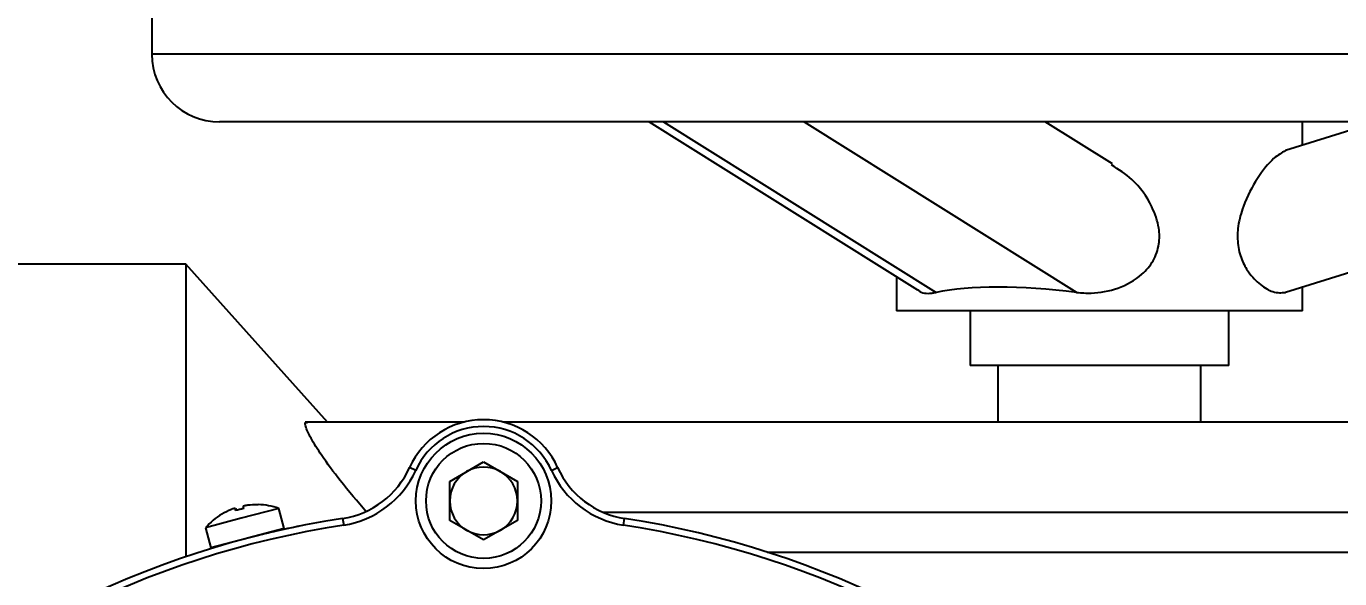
# Model space of a CAD drawing. Header units: millimetres. Extents: x 2749 to 2906, y 1537 to 1648.
# Drawn here: x 2789.11 to 2798.82, y 1626.88 to 1630.96 of the extents above; entities that cross this region are included whole.
import ezdxf

# ---------------------------------------------------------------- set-up
doc = ezdxf.new("R2010")
doc.units = ezdxf.units.MM
doc.layers.add('标注层', color=4, linetype='Continuous', lineweight=25)
doc.styles.get("Standard").update_dxf_attribs({"font": 'arial.ttf'})
doc.dimstyles.new('ISO-25', dxfattribs={"dimtxt": 2.5, "dimasz": 2.5, "dimexe": 1.25, "dimexo": 0.625, "dimtad": 1, "dimtxsty": 'Standard', "dimcen": 2.5, "dimadec": 0, "dimazin": 0, "dimtfac": 1, "dimtmove": 0, "dimatfit": 3, "dimfxl": 0, "dimarcsym": 0})

# ---------------------------------------------------------------- blocks, each defined once
blk = doc.blocks.new('*D11')
at = {"layer": 'Defpoints', "color": 0, "transparency": 16777216}
for p in [(2804.2933, 1636.02), (2804.2933, 1621.415), (2774.3933, 1620.9836)]:
    blk.add_point(p, dxfattribs=at)
at = {"layer": '标注层', "color": 0, "lineweight": -2, "transparency": 16777216}
for p, q in [((2774.3933, 1620.9836), (2774.3933, 1638.02)), ((2804.2933, 1621.415), (2804.2933, 1638.02)), ((2778.4733, 1636.02), (2800.2133, 1636.02))]:
    blk.add_line(p, q, dxfattribs=at)
at = {"layer": '标注层', "color": 0, "transparency": 16777216}
for points in [[(2778.4733, 1636.7), (2778.4733, 1635.34), (2774.3933, 1636.02)], [(2800.2133, 1636.7), (2800.2133, 1635.34), (2804.2933, 1636.02)]]:
    blk.add_solid(points, dxfattribs=at)
at = {"layer": '标注层', "color": 0, "transparency": 16777216, "insert": (2789.3433, 1639.3322), "char_height": 3.5, "attachment_point": 5}
blk.add_mtext('300', dxfattribs=at)
blk = doc.blocks.new('*D17')
at = {"layer": 'Defpoints', "color": 0, "transparency": 16777216}
for p in [(2814.8815, 1635.9828), (2804.2933, 1632.5543), (2814.8815, 1619.0984)]:
    blk.add_point(p, dxfattribs=at)
at = {"layer": '标注层', "color": 0, "lineweight": -2, "transparency": 16777216}
for p, q in [((2804.2933, 1632.5543), (2804.2933, 1637.9828)), ((2814.8815, 1619.0984), (2814.8815, 1637.9828)), ((2800.2133, 1635.9828), (2796.1333, 1635.9828)), ((2804.2933, 1635.9828), (2814.8815, 1635.9828)), ((2818.9615, 1635.9828), (2823.0415, 1635.9828))]:
    blk.add_line(p, q, dxfattribs=at)
at = {"layer": '标注层', "color": 0, "transparency": 16777216}
for points in [[(2800.2133, 1636.6628), (2800.2133, 1635.3028), (2804.2933, 1635.9828)], [(2818.9615, 1636.6628), (2818.9615, 1635.3028), (2814.8815, 1635.9828)]]:
    blk.add_solid(points, dxfattribs=at)
at = {"layer": '标注层', "color": 0, "transparency": 16777216, "insert": (2809.5874, 1639.2867), "char_height": 3.5, "attachment_point": 5}
blk.add_mtext('75', dxfattribs=at)

msp = doc.modelspace()

# ---------------------------------------------------------------- linework, layer by layer
at = {"color": 7, "linetype": 'Continuous', "lineweight": 25}
for p, q in [((2790.0433, 1631.4543), (2790.0433, 1630.7543)), ((2804.0433, 1630.7543), (2790.0433, 1630.7543)), ((2803.5433, 1630.2543), (2790.5433, 1630.2543)), ((2793.7176, 1630.2543), (2795.6997, 1629.0142)), ((2793.823, 1630.2543), (2795.8363, 1628.9946)), ((2794.8622, 1630.2543), (2796.8755, 1628.9946)), ((2797.1384, 1629.9438), (2796.6421, 1630.2543)), ((2802.4447, 1630.2543), (2798.4181, 1628.9946)), ((2799.0955, 1630.2543), (2798.4181, 1630.0424)), ((2798.5433, 1630.0816), (2798.5433, 1630.2543)), ((2790.2933, 1629.2043), (2786.9933, 1629.2043)), ((2791.3413, 1628.0372), (2790.2933, 1629.2043)), ((2790.2933, 1629.2043), (2790.2933, 1627.0414)), ((2795.5433, 1629.112), (2795.5433, 1628.8592)), ((2798.5433, 1628.8592), (2798.5433, 1629.0338)), ((2798.5433, 1628.8592), (2795.5433, 1628.8592)), ((2796.0872, 1628.8592), (2796.0872, 1628.4543)), ((2797.9994, 1628.4543), (2797.9994, 1628.8592)), ((2797.9994, 1628.4543), (2796.0872, 1628.4543)), ((2796.2933, 1628.4543), (2796.2933, 1628.0372)), ((2797.7933, 1628.0372), (2797.7933, 1628.4543)), ((2792.3511, 1628.0372), (2791.1763, 1628.0372)), ((2800.6933, 1628.0372), (2792.6355, 1628.0372)), ((2791.9917, 1627.68), (2791.9461, 1627.7005)), ((2792.2433, 1627.5987), (2792.4933, 1627.743)), ((2792.4933, 1627.743), (2792.7433, 1627.5987)), ((2792.9949, 1627.68), (2793.0405, 1627.7005)), ((2792.2433, 1627.31), (2792.2433, 1627.5987)), ((2792.7433, 1627.5987), (2792.7433, 1627.31)), ((2790.6629, 1627.383), (2790.6588, 1627.3984)), ((2790.6629, 1627.383), (2790.6589, 1627.3983)), ((2790.6618, 1627.3991), (2790.6657, 1627.3839)), ((2790.9808, 1627.399), (2790.7032, 1627.326)), ((2790.748, 1627.4218), (2790.7481, 1627.4216)), ((2791.02, 1627.2499), (2790.9808, 1627.399)), ((2790.7032, 1627.326), (2790.4392, 1627.2565)), ((2791.4521, 1627.3247), (2791.4597, 1627.2753)), ((2792.4933, 1627.1657), (2792.2433, 1627.31)), ((2792.7433, 1627.31), (2792.4933, 1627.1657)), ((2793.3725, 1627.3718), (2800.6933, 1627.3718)), ((2793.5268, 1627.2753), (2793.5344, 1627.3247)), ((2790.4392, 1627.2565), (2790.4785, 1627.1073)), ((2791.02, 1627.2499), (2790.7493, 1627.1786)), ((2790.8947, 1627.2152), (2790.8943, 1627.2168)), ((2790.7425, 1627.1768), (2790.4785, 1627.1073)), ((2790.6042, 1627.1404), (2790.6046, 1627.1388)), ((2794.5872, 1627.0764), (2800.6933, 1627.0764))]:
    msp.add_line(p, q, dxfattribs=at)
at = {"color": 7, "linetype": 'Continuous', "lineweight": 25, "flags": 128}
msp.add_lwpolyline([(2790.559, 1627.3556), (2790.5589, 1627.3559), (2790.5589, 1627.3562), (2790.5589, 1627.3563), (2790.5591, 1627.3564), (2790.5593, 1627.3564), (2790.5596, 1627.3564), (2790.56, 1627.3562), (2790.5605, 1627.356)], dxfattribs=at)
at = {"color": 7, "linetype": 'Continuous', "lineweight": 25}
for radius in [0.5, 0.425]:
    msp.add_circle((2792.4933, 1627.4543), radius, dxfattribs=at)
for centre, radius, start, end in [((2790.5433, 1630.7543), 0.5, 180, 270), ((2792.4933, 1627.4543), 0.6, 24.22304, 155.77696), ((2792.4933, 1627.4543), 0.55, 24.22304, 155.77696), ((2791.3533, 1627.9672), 0.65, 278.74241, 335.77696), ((2791.3533, 1627.9672), 0.7, 278.74241, 335.77696), ((2792.4933, 1627.4543), 0.25, 120, 180), ((2792.4933, 1627.4543), 0.25, 60, 120), ((2792.4933, 1627.4543), 0.25, 0, 60), ((2793.6332, 1627.9672), 0.7, 204.22304, 261.25759), ((2793.6332, 1627.9672), 0.65, 204.22304, 261.25759), ((2790.8147, 1626.9273), 0.4988, 111.65678, 120.83132), ((2790.8147, 1627.4114), 0.1564, 184.81162, 190.68345), ((2790.8324, 1626.8493), 0.5599, 101.67976, 107.82024), ((2790.5197, 1627.3337), 0.1564, 18.81655, 24.68838), ((2790.8389, 1626.8517), 0.5593, 101.67806, 105.10516), ((2790.8727, 1627.4267), 0.1564, 184.81162, 190.68345), ((2790.8147, 1626.9273), 0.4988, 88.66868, 97.84322), ((2790.8161, 1626.9276), 0.4988, 88.66868, 97.84322), ((2790.8281, 1627.4252), 0.00197, 113.60668, 158.92572), ((2790.8155, 1626.9272), 0.5, 70.6942, 88.64347), ((2792.4933, 1627.4543), 0.25, 180, 240), ((2792.4933, 1627.4543), 0.25, 300, 0), ((2792.4933, 1620.5543), 6.85, 98.74241, 171.25759), ((2790.8155, 1626.9272), 0.5, 120.85653, 138.8058), ((2792.4933, 1620.5543), 6.85, 8.74241, 81.25759), ((2792.4933, 1620.5543), 6.8, 98.74241, 171.25759), ((2792.4933, 1627.4543), 0.25, 240, 300), ((2792.4933, 1620.5543), 6.8, 8.74241, 81.25759)]:
    msp.add_arc(centre, radius, start, end, dxfattribs=at)
msp.add_ellipse((2797.0433, 1628.5645), major_axis=(1.4985, -0.2525), ratio=0.263979, start_param=1.727323, end_param=2.550356, dxfattribs=at)
for points, knots in [([(2798.4181, 1630.0424), (2798.3893, 1630.0265), (2798.3242, 1629.9904), (2798.208, 1629.8431), (2798.1123, 1629.6664), (2798.0646, 1629.4953), (2798.0598, 1629.3565), (2798.0895, 1629.2374), (2798.15, 1629.1297), (2798.2328, 1629.046), (2798.333, 1628.9879), (2798.3879, 1628.9922), (2798.4181, 1628.9946)], [0, 0, 0, 0, 0.113025, 0.255911, 0.40155, 0.489471, 0.56041, 0.631706, 0.696388, 0.789571, 0.884591, 1, 1, 1, 1]), ([(2796.8755, 1628.9946), (2796.9108, 1628.9919), (2797.0129, 1628.9842), (2797.1847, 1629.0182), (2797.3443, 1629.1054), (2797.446, 1629.2249), (2797.4885, 1629.3464), (2797.4862, 1629.4872), (2797.4259, 1629.6566), (2797.308, 1629.8243), (2797.1852, 1629.9034), (2797.1333, 1629.9368)], [0, 0, 0, 0, 0.071045, 0.205731, 0.343576, 0.431031, 0.519032, 0.596291, 0.708491, 0.876767, 1, 1, 1, 1]), ([(2795.7011, 1629.0159), (2795.7029, 1629.0139), (2795.7282, 1628.9862), (2795.778, 1628.9855), (2795.8257, 1628.993), (2795.8363, 1628.9946)], [0, 0, 0, 0, 0.056936, 0.791825, 1, 1, 1, 1]), ([(2791.6287, 1627.3718), (2791.5624, 1627.4493), (2791.442, 1627.59), (2791.3021, 1627.781), (2791.2157, 1627.9173), (2791.1765, 1628.0012), (2791.1709, 1628.0385), (2791.1884, 1628.0339), (2791.1929, 1628.0327)], [0, 0, 0, 0, 0.266877, 0.484242, 0.656392, 0.802415, 0.948862, 1, 1, 1, 1]), ([(2790.6589, 1627.3983), (2790.6585, 1627.3986), (2790.6579, 1627.3992), (2790.653, 1627.3984), (2790.646, 1627.3964), (2790.638, 1627.3937), (2790.6328, 1627.3917), (2790.6306, 1627.3909)], [0, 0, 0, 0, 0.213495, 0.427067, 0.638957, 0.850113, 1, 1, 1, 1]), ([(2790.7466, 1627.4214), (2790.7433, 1627.4209), (2790.7366, 1627.4199), (2790.7277, 1627.418), (2790.721, 1627.4162), (2790.7174, 1627.4146), (2790.717, 1627.4139), (2790.7169, 1627.4136)], [0, 0, 0, 0, 0.213495, 0.427067, 0.638957, 0.850113, 1, 1, 1, 1]), ([(2791.1276, 1627.2668), (2791.1213, 1627.2655), (2791.1096, 1627.2632), (2791.0488, 1627.2504), (2790.9576, 1627.2304), (2790.884, 1627.2125), (2790.8468, 1627.2035)], [0, 0, 0, 0, 0.270652, 0.497953, 0.745477, 1, 1, 1, 1])]:
    msp.add_open_spline(points, degree=3, knots=knots, dxfattribs=at)

# ---------------------------------------------------------------- dimensions: what is measured, and where the dimension line sits
at = {"layer": '标注层'}
dim = msp.add_linear_dim(base=(2804.2933, 1636.02), p1=(2774.3933, 1620.9836), p2=(2804.2933, 1621.415), text='300', dimstyle='ISO-25', override={"dimtxt": 3.5, "dimasz": 4.08, "dimexe": 2, "dimexo": 0, "dimgap": 1.524, "dimtih": 1, "dimtoh": 1, "dimlfac": 10, "dimzin": 0, "dimadec": 2, "dimtzin": 0}, dxfattribs=at)
dim.commit()
dim.dimension.update_dxf_attribs({"geometry": '*D11', "text_midpoint": (2789.3433, 1639.3322)})
dim = msp.add_linear_dim(base=(2814.8815, 1635.9828), p1=(2804.2933, 1632.5543), p2=(2814.8815, 1619.0984), text='75', dimstyle='ISO-25', override={"dimtxt": 3.5, "dimasz": 4.08, "dimexe": 2, "dimexo": 0, "dimgap": 1.524, "dimtih": 1, "dimtoh": 1, "dimlfac": 10, "dimzin": 0, "dimadec": 2, "dimtzin": 0}, dxfattribs=at)
dim.commit()
dim.dimension.update_dxf_attribs({"geometry": '*D17', "text_midpoint": (2809.5874, 1635.9828), "dimtype": 160})

doc.saveas('drawing.dxf')
